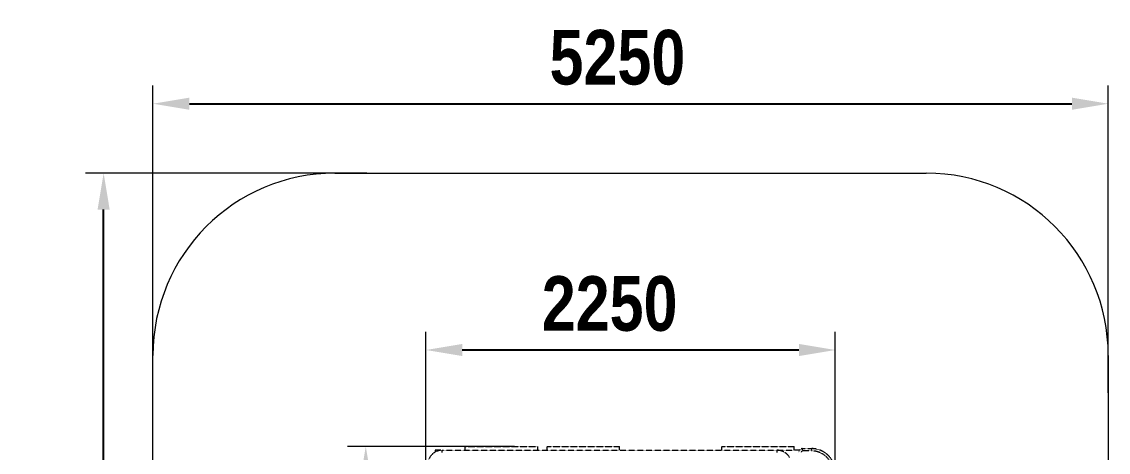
# Model space of a CAD drawing. Header units: millimetres. Extents: x -3036 to 2935, y -3673 to 3376.
# Drawn here: x -3036 to 2935, y 1013 to 3376 of the extents above; entities that cross this region are included whole.
import ezdxf

# ---------------------------------------------------------------- set-up
doc = ezdxf.new("R2010")
doc.units = ezdxf.units.MM
doc.linetypes.add('HIDDEN', pattern=[1.905, 1.27, -0.635])
for name, color, linetype in [('DIKOM_ЗОНА', 90, 'Continuous'), ('DIKOM_ОБЪЕКТ', 7, 'Continuous'), ('DIKOM_РАЗМЕР_ЗОНА', 7, 'Continuous'), ('DIKOM_РАЗМЕР_ОБЪЕКТА', 7, 'Continuous')]:
    doc.layers.add(name, color=color, linetype=linetype)
doc.styles.add('style1', font='arialbd.ttf', dxfattribs={"width": 0.8})
doc.dimstyles.new('1-50', dxfattribs={"dimtxt": 300, "dimasz": 200, "dimexe": 100, "dimexo": 0, "dimgap": 100, "dimtad": 1, "dimtoh": 1, "dimtxsty": 'style1', "dimcen": 200, "dimclrd": 7, "dimclre": 7, "dimclrt": 7, "dimadec": 1, "dimazin": 2, "dimtfac": 1, "dimtmove": 0, "dimatfit": 2, "dimfxl": 0, "dimlwd": 25, "dimlwe": 18, "dimarcsym": 0})

# ---------------------------------------------------------------- blocks, each defined once
blk = doc.blocks.new('*D23')
at = {"layer": 'Defpoints', "color": 0, "transparency": 16777216}
for p in [(-1145.5, 1045), (-327.9, 1045), (-300.1, -1672.5)]:
    blk.add_point(p, dxfattribs=at)
at = {"layer": 'DIKOM_РАЗМЕР_ОБЪЕКТА', "color": 7, "lineweight": 18, "transparency": 16777216}
for p, q in [((-327.9, 1045), (-1245.5, 1045)), ((-300.1, -1672.5), (-1245.5, -1672.5))]:
    blk.add_line(p, q, dxfattribs=at)
at = {"layer": 'DIKOM_РАЗМЕР_ОБЪЕКТА', "color": 7, "lineweight": 25, "transparency": 16777216}
blk.add_line((-1145.5, -1472.5), (-1145.5, 845), dxfattribs=at)
at = {"layer": 'DIKOM_РАЗМЕР_ОБЪЕКТА', "color": 7, "transparency": 16777216}
for points in [[(-1178.8, 845), (-1112.2, 845), (-1145.5, 1045)], [(-1178.8, -1472.5), (-1112.2, -1472.5), (-1145.5, -1672.5)]]:
    blk.add_solid(points, dxfattribs=at)
at = {"layer": 'DIKOM_РАЗМЕР_ОБЪЕКТА', "color": 7, "transparency": 16777216, "insert": (-1398.7, -236.5), "char_height": 300, "attachment_point": 5, "rotation": 90, "style": 'style1'}
blk.add_mtext('2700', dxfattribs=at)
blk = doc.blocks.new('*D24')
at = {"layer": 'Defpoints', "color": 0, "transparency": 16777216}
for p in [(1434.9, 1574.3), (-815.1, 919.7), (1434.9, 836.1)]:
    blk.add_point(p, dxfattribs=at)
at = {"layer": 'DIKOM_РАЗМЕР_ОБЪЕКТА', "color": 7, "lineweight": 18, "transparency": 16777216}
for p, q in [((-815.1, 919.7), (-815.1, 1674.3)), ((1434.9, 836.1), (1434.9, 1674.3))]:
    blk.add_line(p, q, dxfattribs=at)
at = {"layer": 'DIKOM_РАЗМЕР_ОБЪЕКТА', "color": 7, "lineweight": 25, "transparency": 16777216}
blk.add_line((-615.1, 1574.3), (1234.9, 1574.3), dxfattribs=at)
at = {"layer": 'DIKOM_РАЗМЕР_ОБЪЕКТА', "color": 7, "transparency": 16777216}
for points in [[(-615.1, 1607.6), (-615.1, 1541), (-815.1, 1574.3)], [(1234.9, 1607.6), (1234.9, 1541), (1434.9, 1574.3)]]:
    blk.add_solid(points, dxfattribs=at)
at = {"layer": 'DIKOM_РАЗМЕР_ОБЪЕКТА', "color": 7, "transparency": 16777216, "insert": (194.6, 1827.5), "char_height": 300, "attachment_point": 5, "style": 'style1'}
blk.add_mtext('2250', dxfattribs=at)
blk = doc.blocks.new('*D25')
at = {"layer": 'Defpoints', "color": 0, "transparency": 16777216}
for p in [(-2586.2, 2544.9), (-1139.7, 2544.9), (-1229.5, -3672.5)]:
    blk.add_point(p, dxfattribs=at)
at = {"layer": 'DIKOM_РАЗМЕР_ЗОНА', "color": 7, "lineweight": 18, "transparency": 16777216}
for p, q in [((-1139.7, 2544.9), (-2686.2, 2544.9)), ((-1229.5, -3672.5), (-2686.2, -3672.5))]:
    blk.add_line(p, q, dxfattribs=at)
at = {"layer": 'DIKOM_РАЗМЕР_ЗОНА', "color": 7, "lineweight": 25, "transparency": 16777216}
blk.add_line((-2586.2, -3472.5), (-2586.2, 2344.9), dxfattribs=at)
at = {"layer": 'DIKOM_РАЗМЕР_ЗОНА', "color": 7, "transparency": 16777216}
for points in [[(-2619.6, 2344.9), (-2552.9, 2344.9), (-2586.2, 2544.9)], [(-2619.6, -3472.5), (-2552.9, -3472.5), (-2586.2, -3672.5)]]:
    blk.add_solid(points, dxfattribs=at)
at = {"layer": 'DIKOM_РАЗМЕР_ЗОНА', "color": 7, "transparency": 16777216, "insert": (-2839.4, -236.5), "char_height": 300, "attachment_point": 5, "rotation": 90, "style": 'style1'}
blk.add_mtext('6200', dxfattribs=at)
blk = doc.blocks.new('*D26')
at = {"layer": 'Defpoints', "color": 0, "transparency": 16777216}
for p in [(2934.9, 2926.3), (-2315.1, 1339.5), (2934.9, 1339.5)]:
    blk.add_point(p, dxfattribs=at)
at = {"layer": 'DIKOM_РАЗМЕР_ЗОНА', "color": 7, "lineweight": 18, "transparency": 16777216}
for p, q in [((-2315.1, 1339.5), (-2315.1, 3026.3)), ((2934.9, 1339.5), (2934.9, 3026.3))]:
    blk.add_line(p, q, dxfattribs=at)
at = {"layer": 'DIKOM_РАЗМЕР_ЗОНА', "color": 7, "lineweight": 25, "transparency": 16777216}
blk.add_line((-2115.1, 2926.3), (2734.9, 2926.3), dxfattribs=at)
at = {"layer": 'DIKOM_РАЗМЕР_ЗОНА', "color": 7, "transparency": 16777216}
for points in [[(-2115.1, 2959.6), (-2115.1, 2893), (-2315.1, 2926.3)], [(2734.9, 2959.6), (2734.9, 2893), (2934.9, 2926.3)]]:
    blk.add_solid(points, dxfattribs=at)
at = {"layer": 'DIKOM_РАЗМЕР_ЗОНА', "color": 7, "transparency": 16777216, "insert": (237.4, 3179.5), "char_height": 300, "attachment_point": 5, "style": 'style1'}
blk.add_mtext('5250', dxfattribs=at)

msp = doc.modelspace()

# ---------------------------------------------------------------- linework, layer by layer
at = {"layer": 'DIKOM_ЗОНА', "color": 3, "lineweight": 15}
for p, q in [((-1315.074, 2544.897), (1934.926, 2544.897)), ((-2315.074, -2672.515), (-2315.074, 1544.897)), ((2934.926, 1544.897), (2934.926, -689.103))]:
    msp.add_line(p, q, dxfattribs=at)
for centre, start, end in [((-1315.074, 1544.897), 90, 180), ((1934.926, 1544.897), 0, 90)]:
    msp.add_arc(centre, 1000, start, end, dxfattribs=at)
at = {"layer": 'DIKOM_ОБЪЕКТ', "color": 7, "linetype": 'HIDDEN', "lineweight": 15}
for p, q in [((-725.074, 1023.897), (-765.074, 1023.897)), ((-765.074, 1023.897), (-765.074, 1013.179)), ((-725.074, 1011.197), (-725.074, 1023.897)), ((-725.074, 1023.897), (1114.926, 1023.897)), ((-600.474, 1044.897), (-600.474, 1023.897)), ((-600.474, 1044.897), (-200.474, 1044.897)), ((-596.474, 1044.997), (-596.474, 1044.897)), ((-596.474, 1044.997), (-204.474, 1044.997)), ((-204.474, 1044.897), (-204.474, 1044.997)), ((-200.474, 1023.897), (-200.474, 1044.897)), ((-150.474, 1044.897), (-150.474, 1023.897)), ((-150.474, 1044.897), (249.526, 1044.897)), ((-146.474, 1044.997), (-146.474, 1044.897)), ((-146.474, 1044.997), (245.526, 1044.997)), ((245.526, 1044.897), (245.526, 1044.997)), ((249.526, 1023.897), (249.526, 1044.897)), ((809.526, 1044.897), (809.526, 1023.897)), ((809.526, 1044.897), (1209.526, 1044.897)), ((813.526, 1044.997), (813.526, 1044.897)), ((813.526, 1044.997), (1205.526, 1044.997)), ((1114.926, 1011.197), (1114.926, 1023.897)), ((1114.926, 1023.897), (1203.176, 1023.897)), ((1238.223, 1023.897), (1203.176, 1023.897)), ((1205.526, 1044.897), (1205.526, 1044.997)), ((1209.526, 1023.897), (1209.526, 1044.897)), ((1254.926, 1020.197), (1254.926, 1032.897)), ((1254.926, 1032.897), (1304.926, 1032.897)), ((1304.926, 1020.197), (1254.926, 1020.197)), ((1304.926, 1020.197), (1304.926, 1032.897))]:
    msp.add_line(p, q, dxfattribs=at)
for centre, radius, start, end in [((-725.074, 943.897), 80, 90, 180), ((1114.926, 943.897), 80, 30.3120491, 90), ((1254.926, 1012.897), 20, 90, 180), ((1254.926, 1012.897), 7.3, 90, 180), ((1304.926, 902.897), 130, 0, 90), ((1304.926, 902.897), 117.3, 0, 90)]:
    msp.add_arc(centre, radius, start, end, dxfattribs=at)

# ---------------------------------------------------------------- dimensions: what is measured, and where the dimension line sits
at = {"layer": 'DIKOM_РАЗМЕР_ЗОНА'}
dim = msp.add_linear_dim(base=(2934.926, 2926.313), p1=(-2315.074, 1339.524), p2=(2934.926, 1339.524), angle=180, dimstyle='1-50', dxfattribs=at)
dim.commit()
dim.dimension.update_dxf_attribs({"geometry": '*D26', "text_midpoint": (237.362, 2926.313), "dimtype": 160})
dim = msp.add_linear_dim(base=(-2586.231, 2544.897), p1=(-1229.524, -3672.515), p2=(-1139.676, 2544.897), angle=90, text='6200', dimstyle='1-50', dxfattribs=at)
dim.commit()
dim.dimension.update_dxf_attribs({"geometry": '*D25', "text_midpoint": (-2586.231, -236.548), "dimtype": 160})
at = {"layer": 'DIKOM_РАЗМЕР_ОБЪЕКТА'}
dim = msp.add_linear_dim(base=(1434.926, 1574.306), p1=(-815.074, 919.681), p2=(1434.926, 836.096), angle=180, dimstyle='1-50', dxfattribs=at)
dim.commit()
dim.dimension.update_dxf_attribs({"geometry": '*D24', "text_midpoint": (194.592, 1574.306), "dimtype": 160})
dim = msp.add_linear_dim(base=(-1145.487, 1044.997), p1=(-300.07, -1672.461), p2=(-327.92, 1044.997), angle=90, text='2700', dimstyle='1-50', dxfattribs=at)
dim.commit()
dim.dimension.update_dxf_attribs({"geometry": '*D23', "text_midpoint": (-1145.487, -236.514), "dimtype": 160})

doc.saveas('drawing.dxf')
